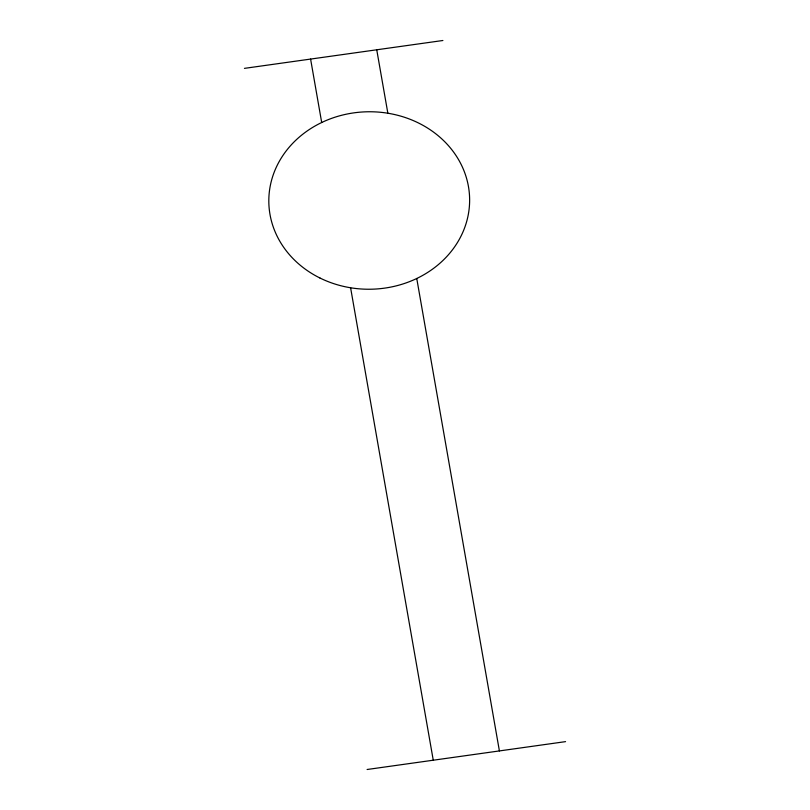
<?xml version="1.0" encoding="UTF-8"?>
<svg xmlns="http://www.w3.org/2000/svg" width="810" height="810" viewBox="0 0 810 810"><rect width="100%" height="100%" fill="white"/><g stroke="black" fill="none" stroke-linecap="round" stroke-linejoin="round"><path stroke-width="1.21" d="M244.438 68.364L442.898 40.5M367.102 769.5L565.562 741.636M376.741 49.785L387.848 113.228M416.755 278.488L499.405 750.931M310.594 59.069L321.692 122.512M350.598 287.773L433.259 760.215M319.94 278.002A100.41 88.736 -1 0 0 469.628 199.189A100.41 88.736 -1 0 0 318.107 124.315A100.41 88.736 -1 0 0 319.94 278.002"/></g></svg>
